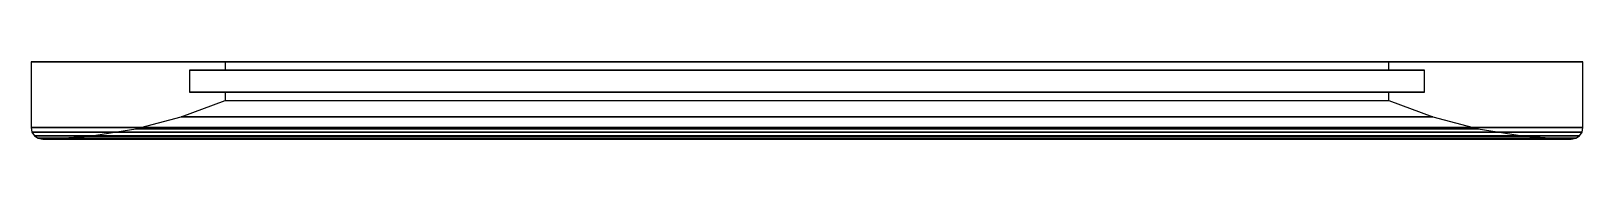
# Model space of a CAD drawing. Extents: x 0 to 400, y -20 to 0.
import ezdxf

# ---------------------------------------------------------------- set-up
doc = ezdxf.new("R2010")
doc.units = 0
doc.layers.add('FRENTE', color=254, linetype='CONTINUOUS')

msp = doc.modelspace()

# ---------------------------------------------------------------- linework, layer by layer
at = {"layer": 'FRENTE'}
for points in [[(0, -17), (400, -17), (400, 0), (0, 0)], [(350, 0, 50), (50, 0, 50), (0, 0), (400, 0)], [(350, -2.15, 50), (350, 0, 50), (50, 0, 50), (50, -2.15, 50)], [(350, -2.15, 50), (359.16, -2.15, 40.84), (40.84, -2.15, 40.84), (50, -2.15, 50)], [(40.84, -2.15, 40.84), (40.84, -7.85, 40.84), (359.16, -7.85, 40.84), (359.16, -2.15, 40.84)], [(350, -7.85, 50), (359.16, -7.85, 40.84), (40.84, -7.85, 40.84), (50, -7.85, 50)], [(350, -10, 50), (350, -7.85, 50), (50, -7.85, 50), (50, -10, 50)]]:
    msp.add_3dface(points, dxfattribs=at)

# ---------------------------------------------------------------- meshes
mesh = msp.add_polymesh((2, 5), dxfattribs=at)
for k, corner in enumerate([(350, -10, 50), (361.31, -14.22, 38.69), (372.99, -17.31, 27.01), (384.91, -19.24, 15.09), (396.96, -20, 3.04), (50, -10, 50), (38.69, -14.22, 38.69), (27.01, -17.31, 27.01), (15.09, -19.24, 15.09), (3.04, -20, 3.04)]):
    mesh.set_mesh_vertex(divmod(k, 5), corner)
mesh = msp.add_polymesh((2, 5), dxfattribs=at)
for k, corner in enumerate([(396.96, -20, 3.04), (398.12, -19.78, 1.88), (399.11, -19.13, 0.89), (399.77, -18.15, 0.23), (400, -17), (3.04, -20, 3.04), (1.88, -19.78, 1.88), (0.89, -19.13, 0.89), (0.23, -18.15, 0.23), (0, -17)]):
    mesh.set_mesh_vertex(divmod(k, 5), corner)

doc.saveas('drawing.dxf')
